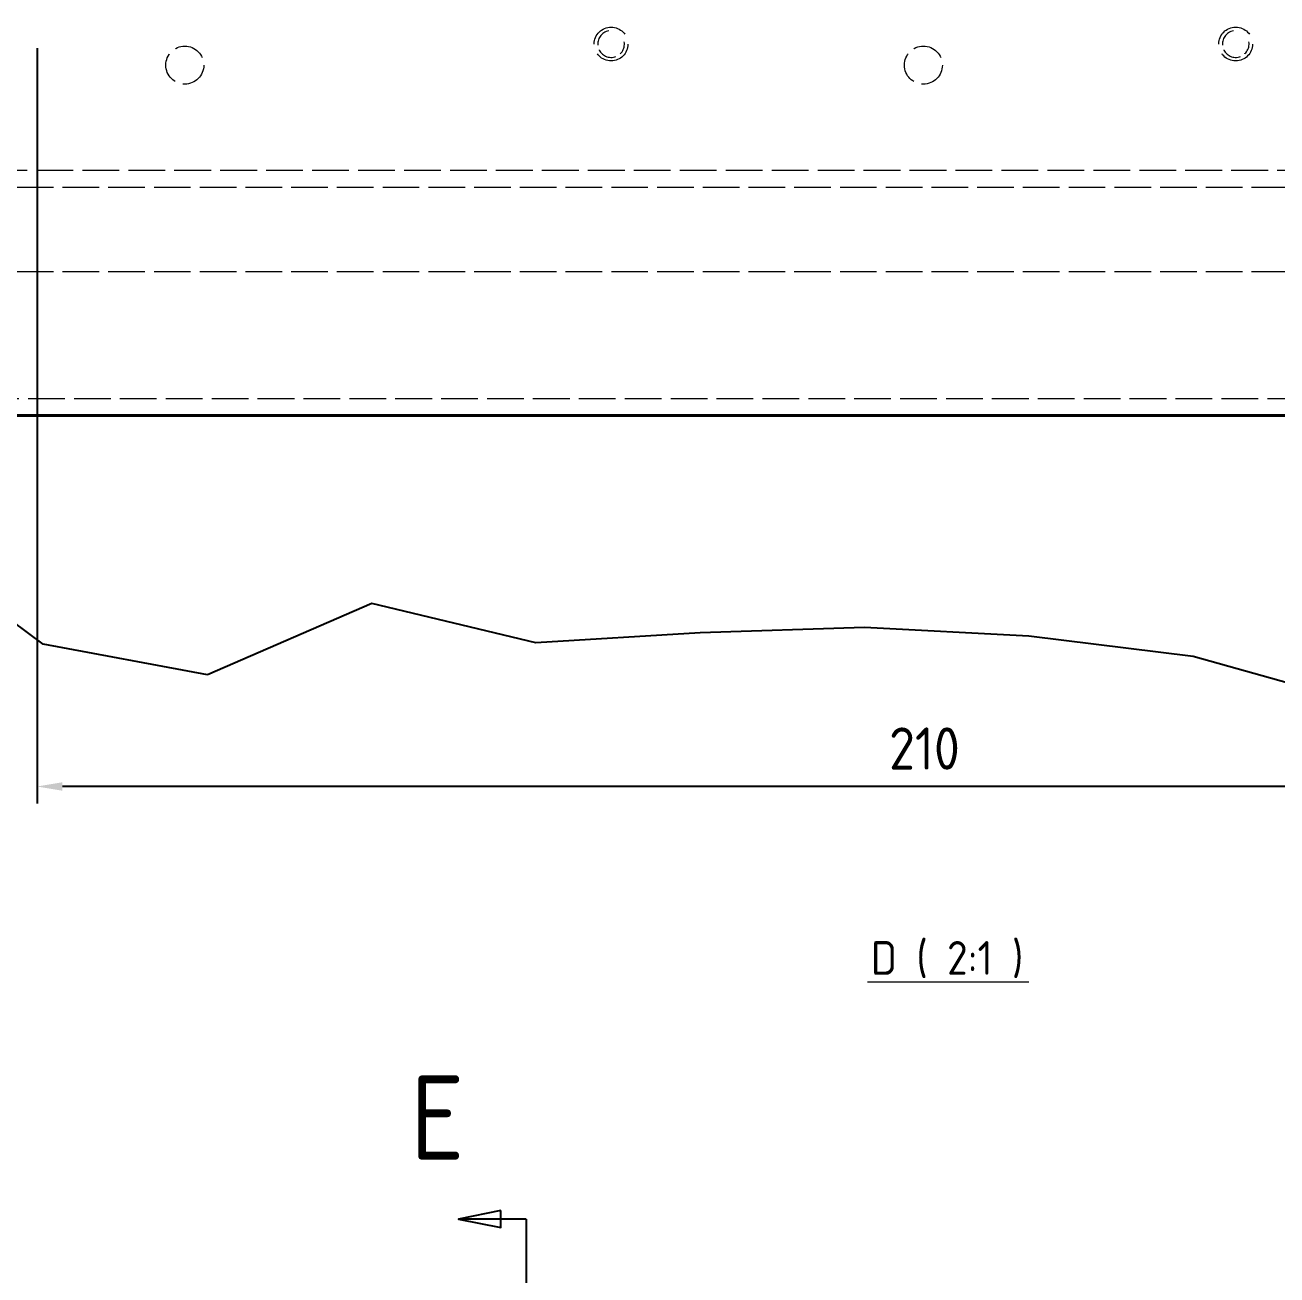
# Model space of a CAD drawing. Header units: millimetres. Extents: x 0 to 2523, y 0 to 1782.
# Drawn here: x 279.9 to 502.4, y 1185.3 to 1407.5 of the extents above; entities that cross this region are included whole.
import ezdxf

# ---------------------------------------------------------------- set-up
doc = ezdxf.new("R2010")
doc.units = ezdxf.units.MM
doc.header["$LTSCALE"] = 3
for name, pattern in [('CHAIN', [0.3543, 0.2362, -0.0295, 0.0591, -0.0295]), ('DASHED', [0.2067, 0.1654, -0.0413]), ('DOUBLE_DASH_CHAIN', [1.2403, 0.6614, -0.0827, 0.1654, -0.0827, 0.1654, -0.0827])]:
    doc.linetypes.add(name, pattern=pattern)
for name, color, linetype, lineweight in [('가려진 것(ISO)', 2, 'DASHED', 18), ('가시적인 것(ISO)', 3, 'Continuous', 40), ('기호(ISO)', 5, 'Continuous', 25), ('끊기 선(JIS)', 7, 'Continuous', 25), ('단면선(ISO)', 7, 'CHAIN', 25), ('치수(ISO)', 2, 'Continuous', 25)]:
    doc.layers.add(name, color=color, linetype=linetype, lineweight=lineweight)
doc.styles.add('부품번호텍스트_PSTEK_POSCO', font='isocp.shx')
doc.styles.add('치수 텍스트_PSTEK_POSCO', font='isocp.shx')
doc.styles.add('텍스트 스타일512', font='isocp.shx')
doc.dimstyles.new('치수_PSTEK_POSCO', dxfattribs={"dimscale": 3, "dimtxt": 2.5, "dimasz": 1.5, "dimexe": 1, "dimexo": 1.5, "dimgap": 1, "dimtad": 1, "dimrnd": 1e-08, "dimdsep": 46, "dimtxsty": '치수 텍스트_PSTEK_POSCO', "dimcen": 0.09, "dimdle": 10, "dimclrd": 7, "dimclre": 7, "dimclrt": 2, "dimadec": 1, "dimazin": 2, "dimtfac": 1, "dimtmove": 0, "dimatfit": 3, "dimfxl": 0, "dimtolj": 1, "dimlwd": -1, "dimlwe": -1, "dimarcsym": 0})

# ---------------------------------------------------------------- blocks, each defined once
blk = doc.blocks.new('*D38')
at = {"layer": 'Defpoints', "color": 0, "transparency": 16777216}
for p in [(282.05, 1407.86), (597.05, 1407.86), (282.05, 1272.14)]:
    blk.add_point(p, dxfattribs=at)
at = {"layer": '치수(ISO)', "color": 7, "transparency": 16777216}
for p, q in [((282.05, 1403.36), (282.05, 1269.14)), ((597.05, 1403.36), (597.05, 1269.14)), ((592.55, 1272.14), (286.55, 1272.14))]:
    blk.add_line(p, q, dxfattribs=at)
for points in [[(286.55, 1272.89), (286.55, 1271.39), (282.05, 1272.14)], [(592.55, 1272.89), (592.55, 1271.39), (597.05, 1272.14)]]:
    blk.add_solid(points, dxfattribs=at)
at = {"layer": '치수(ISO)', "color": 2, "transparency": 16777216, "insert": (433.45, 1278.89), "char_height": 7.5, "attachment_point": 4, "style": '치수 텍스트_PSTEK_POSCO'}
blk.add_mtext('\\A1;210', dxfattribs=at)
blk = doc.blocks.new('2dTransSection2')
at = {"layer": '단면선(ISO)', "linetype": 'Continuous'}
for p, q in [((121.486, 398.922), (118.986, 398.422)), ((121.486, 398.422), (118.986, 398.422)), ((118.986, 398.422), (121.486, 397.922)), ((121.486, 397.922), (121.486, 398.922)), ((122.986, 398.422), (121.486, 398.422)), ((122.986, 398.422), (122.986, 394.515))]:
    blk.add_line(p, q, dxfattribs=at)
at = {"layer": '단면선(ISO)', "linetype": 'DOUBLE_DASH_CHAIN', "ltscale": 5.871225}
blk.add_line((122.986, 398.422), (122.986, 154.206), dxfattribs=at)
at = {"layer": '단면선(ISO)', "linetype": 'Continuous', "flags": 128}
blk.add_lwpolyline([(121.486, 398.922), (118.986, 398.422), (121.486, 397.922), (121.486, 398.922)], dxfattribs=at)
at = {"layer": '단면선(ISO)'}
blk.add_solid([(121.486, 398.922), (118.986, 398.422), (121.486, 397.922), (121.486, 398.922)], dxfattribs=at)
at = {"layer": '단면선(ISO)', "insert": (116.115, 401.922), "char_height": 5, "attachment_point": 7, "style": '부품번호텍스트_PSTEK_POSCO'}
blk.add_mtext('E', dxfattribs=at)

msp = doc.modelspace()

# ---------------------------------------------------------------- linework, layer by layer
at = {"layer": '가려진 것(ISO)', "ltscale": 13.169919}
msp.add_line((623.3013, 1381.6057), (182.3013, 1381.6057), dxfattribs=at)
at = {"layer": '가려진 것(ISO)', "ltscale": 13.10639}
for p, q in [((626.3013, 1378.6057), (179.3013, 1378.6057)), ((626.3013, 1363.6057), (179.3013, 1363.6057))]:
    msp.add_line(p, q, dxfattribs=at)
at = {"layer": '가려진 것(ISO)', "ltscale": 13.15312}
msp.add_line((141.8013, 1341.1057), (663.8013, 1341.1057), dxfattribs=at)
at = {"layer": '가려진 것(ISO)', "ltscale": 15.198803}
for centre in [(384.0513, 1404.1057), (495.0513, 1404.1057)]:
    msp.add_circle(centre, 3, dxfattribs=at)
at = {"layer": '가려진 것(ISO)', "ltscale": 11.399102}
for centre in [(308.3013, 1400.3557), (439.5513, 1400.3557)]:
    msp.add_circle(centre, 3.375, dxfattribs=at)
at = {"layer": '가려진 것(ISO)', "ltscale": 7.099656}
for centre in [(384.0513, 1404.1057), (495.0513, 1404.1057)]:
    msp.add_arc(centre, 2.373, 100, 10, dxfattribs=at)
at = {"layer": '가시적인 것(ISO)'}
msp.add_line((138.8013, 1338.1057), (666.8013, 1338.1057), dxfattribs=at)
at = {"layer": '기호(ISO)', "color": 7, "lineweight": 18}
msp.add_line((429.6014, 1237.4157), (458.2712, 1237.4157), dxfattribs=at)
at = {"layer": '끊기 선(JIS)'}
for p, q in [((283.1155, 1297.4616), (253.9187, 1319.1156)), ((341.509, 1304.641), (312.3122, 1291.97)), ((370.7057, 1297.6515), (341.509, 1304.641)), ((399.9025, 1299.4701), (370.7057, 1297.6515)), ((429.0993, 1300.4008), (399.9025, 1299.4701)), ((458.296, 1298.8785), (429.0993, 1300.4008)), ((312.3122, 1291.97), (283.1155, 1297.4616)), ((487.4928, 1295.2414), (458.296, 1298.8785)), ((516.6895, 1287.0375), (487.4928, 1295.2414))]:
    msp.add_line(p, q, dxfattribs=at)

# ---------------------------------------------------------------- block references
at = {"layer": '단면선(ISO)', "xscale": 3, "yscale": 3, "zscale": 3}
msp.add_blockref('2dTransSection2', (0, 0), dxfattribs=at)

# ---------------------------------------------------------------- texts
at = {"layer": '기호(ISO)', "color": 7, "insert": (430.2254, 1238.0792), "char_height": 6, "attachment_point": 7, "style": '텍스트 스타일512'}
msp.add_mtext('D ( 2:1 )', dxfattribs=at)

# ---------------------------------------------------------------- dimensions: what is measured, and where the dimension line sits
at = {"layer": '치수(ISO)', "color": 7}
dim = msp.add_linear_dim(base=(282.0513, 1272.143), p1=(597.0513, 1407.8557), p2=(282.0513, 1407.8557), angle=180, dimstyle='치수_PSTEK_POSCO', override={"dimdec": 2, "dimlfac": 0.666667, "dimtp": 0, "dimtm": 0, "dimtdec": 2, "dimtofl": 0, "dimatfit": 1}, dxfattribs=at)
dim.commit()
dim.dimension.update_dxf_attribs({"geometry": '*D38', "text_midpoint": (439.5513, 1272.143), "dimtype": 160})

doc.saveas('drawing.dxf')
